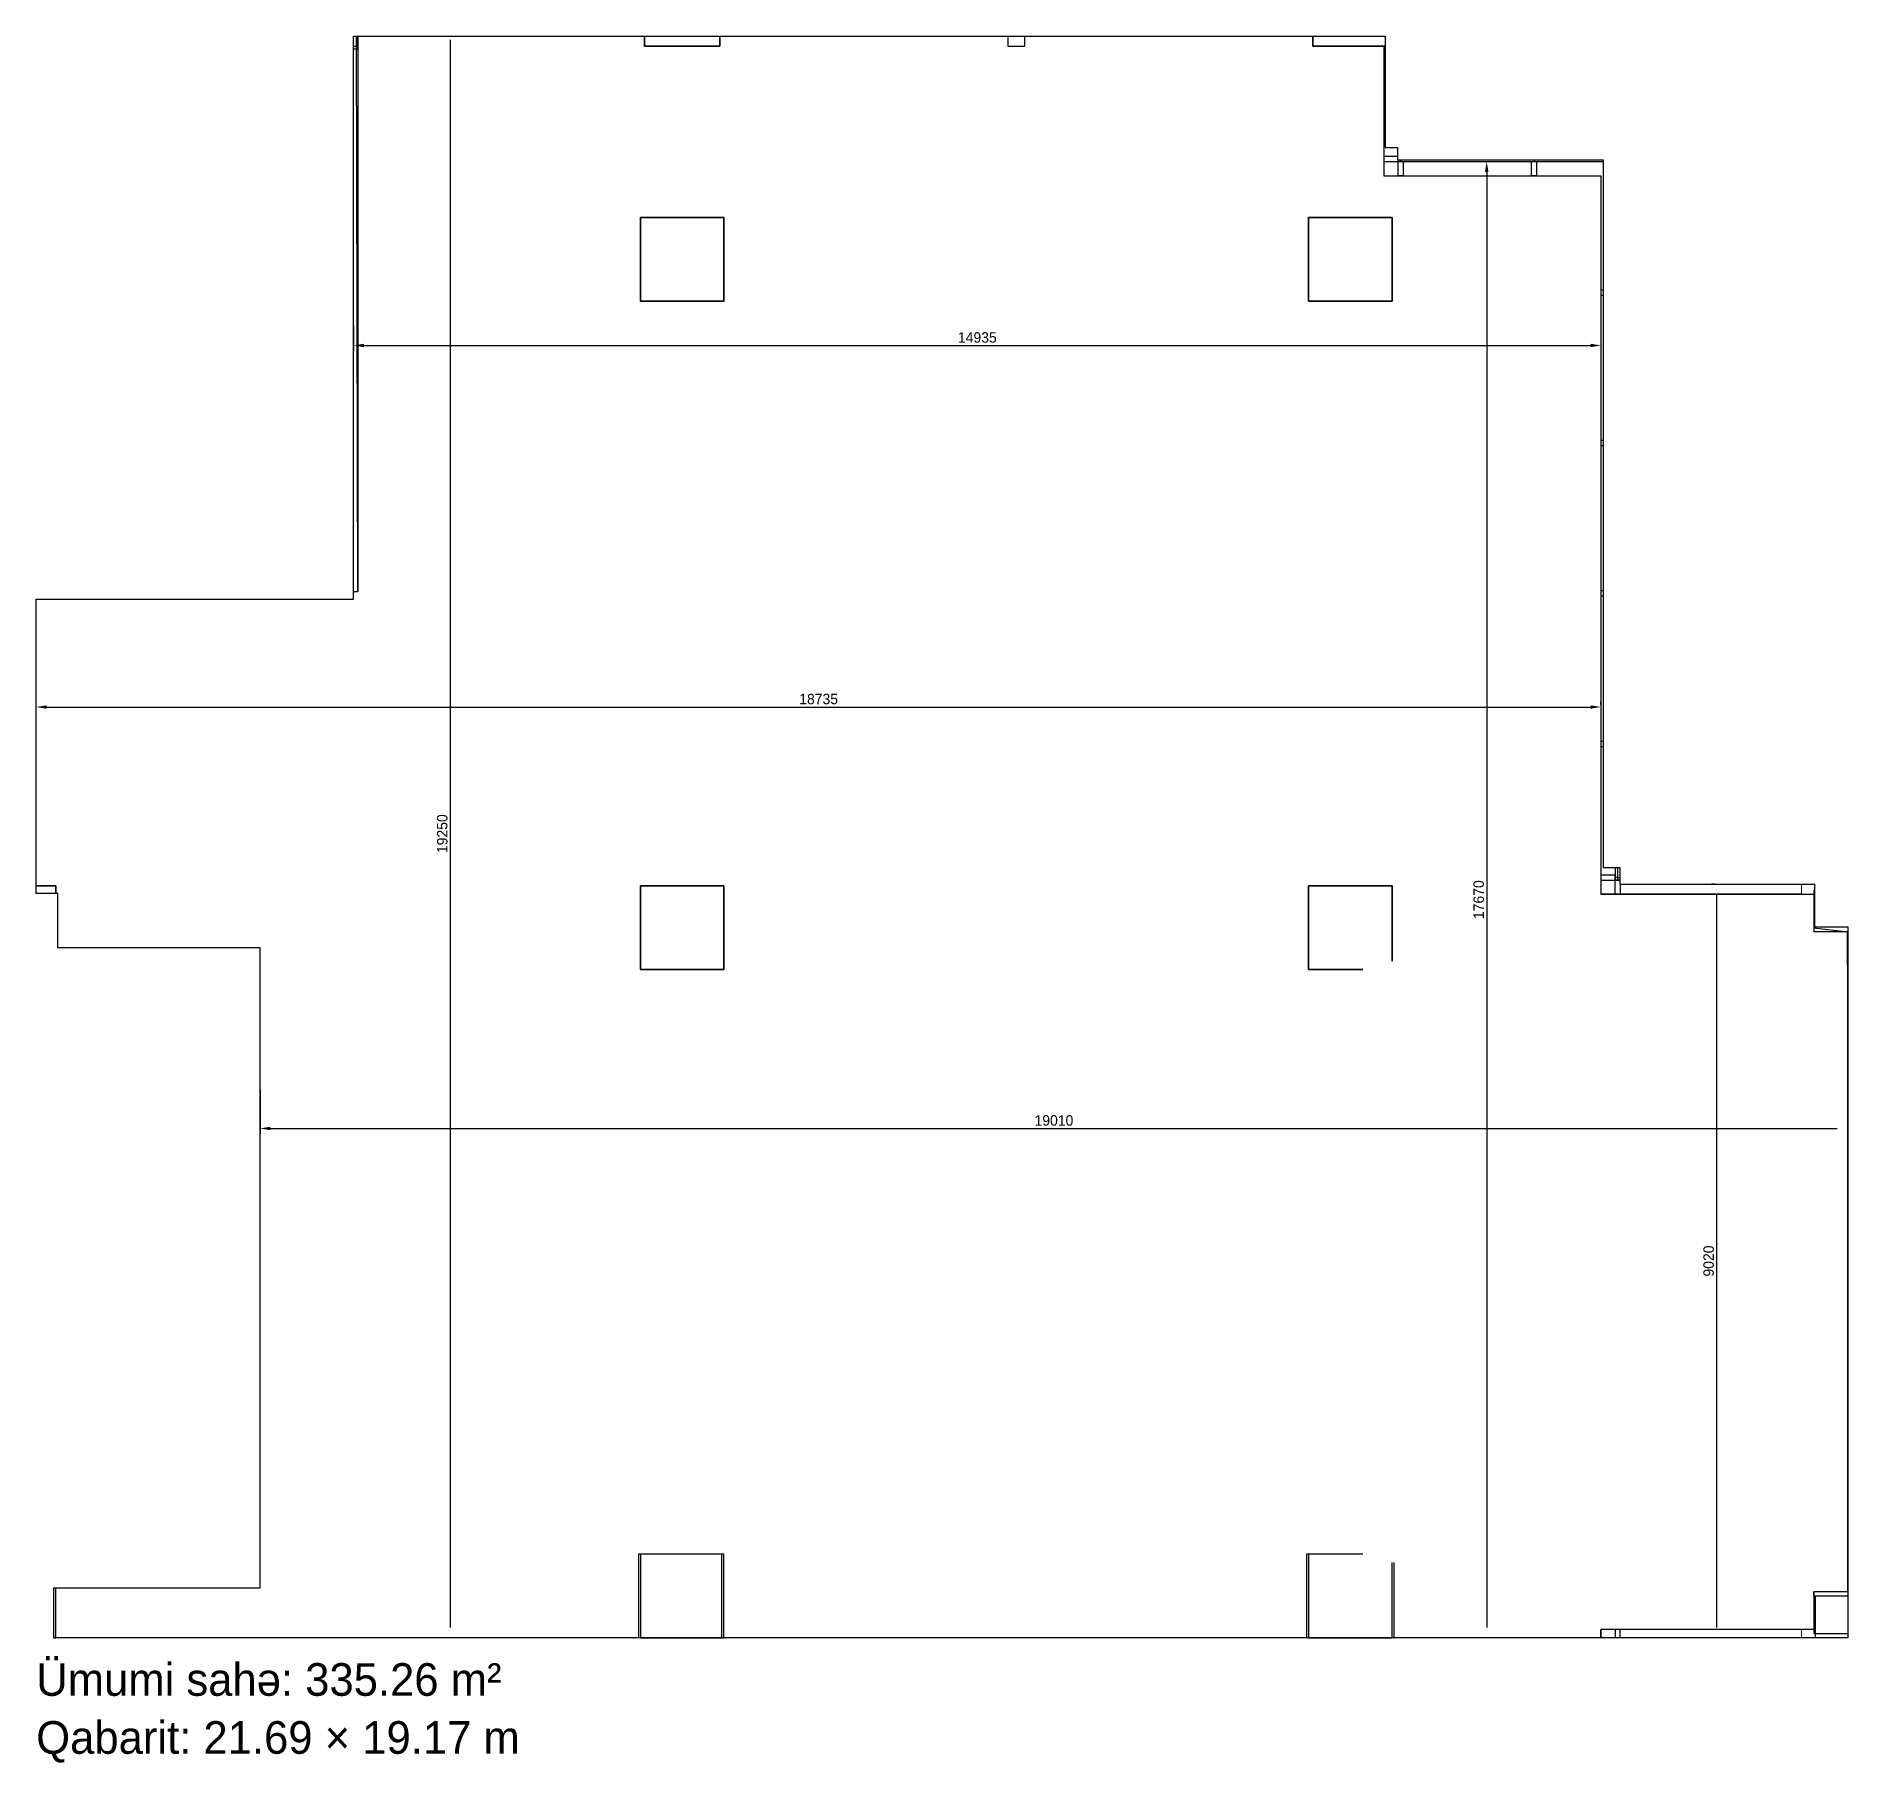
# Model space of a CAD drawing. Header units: millimetres. Extents: x 1391880 to 1413570, y -183107 to -162441.
import ezdxf

# ---------------------------------------------------------------- set-up
doc = ezdxf.new("R2010")
doc.units = ezdxf.units.MM
for name, color, linetype in [('metal', 7, 'Continuous'), ('OFFICE_BOUNDARY', 3, 'Continuous'), ('Pencere', 7, 'Continuous'), ('plita 2', 7, 'Continuous'), ('sutun1', 7, 'Continuous'), ('Tavan', 7, 'Continuous')]:
    doc.layers.add(name, color=color, linetype=linetype)
doc.layers.add('obl. keramogranit', color=138, linetype='Continuous', lineweight=18, true_color=0x005252)

msp = doc.modelspace()

# ---------------------------------------------------------------- linework, layer by layer
at = {"color": 18, "lineweight": -3, "true_color": 0x000000}
for p, q in [((1395680, -169181), (1395680, -162441)), ((1395680, -162441), (1408030, -162441)), ((1408030, -162441), (1408030, -163771)), ((1408030, -163771), (1408180, -163771)), ((1408180, -163771), (1408180, -163921)), ((1408180, -163921), (1410640, -163921)), ((1410640, -163921), (1410640, -172391)), ((1391880, -172701), (1391880, -169181)), ((1391880, -169181), (1395680, -169181)), ((1410640, -172391), (1410840, -172391)), ((1410840, -172391), (1410840, -172591)), ((1410840, -172591), (1413170, -172591)), ((1413170, -172591), (1413170, -173101)), ((1392140, -172701), (1391880, -172701)), ((1392140, -173351), (1392140, -172701)), ((1413170, -173101), (1413570, -173101)), ((1413570, -173101), (1413570, -181611)), ((1394560, -173351), (1392140, -173351)), ((1394560, -181011), (1394560, -173351)), ((1392090, -181611), (1392090, -181011)), ((1392090, -181011), (1394560, -181011)), ((1413570, -181611), (1392090, -181611))]:
    msp.add_line(p, q, dxfattribs=at)
at = {"color": 1, "lineweight": 30}
for p, q in [((1395680, -169181), (1395680, -162441)), ((1395680, -162441), (1408030, -162441)), ((1408030, -162441), (1408030, -163771)), ((1408030, -163771), (1408180, -163771)), ((1408180, -163771), (1408180, -163921)), ((1408180, -163921), (1410640, -163921)), ((1410640, -163921), (1410640, -172391)), ((1391880, -172701), (1391880, -169181)), ((1391880, -169181), (1395680, -169181)), ((1410640, -172391), (1410840, -172391)), ((1410840, -172391), (1410840, -172591)), ((1410840, -172591), (1413170, -172591)), ((1413170, -172591), (1413170, -173101)), ((1392140, -173351), (1392140, -172701)), ((1413170, -173101), (1413570, -173101)), ((1413570, -173101), (1413570, -181611)), ((1394560, -181011), (1394560, -173351)), ((1392090, -181611), (1392090, -181011)), ((1392090, -181011), (1394560, -181011))]:
    msp.add_line(p, q, dxfattribs=at)
at = {"color": 18, "lineweight": 30, "true_color": 0x000000}
for p, q in [((1395680, -169181), (1395680, -162441)), ((1395680, -162441), (1408030, -162441)), ((1408030, -162441), (1408030, -163771)), ((1408030, -163771), (1408180, -163771)), ((1408180, -163771), (1408180, -163921)), ((1408180, -163921), (1410640, -163921)), ((1410640, -163921), (1410640, -172391)), ((1391880, -172701), (1391880, -169181)), ((1391880, -169181), (1395680, -169181)), ((1410640, -172391), (1410840, -172391)), ((1410840, -172391), (1410840, -172591)), ((1410840, -172591), (1413170, -172591)), ((1413170, -172591), (1413170, -173101)), ((1392140, -172701), (1391880, -172701)), ((1392140, -173351), (1392140, -172701)), ((1413170, -173101), (1413570, -173101)), ((1413570, -173101), (1413570, -181611)), ((1394560, -173351), (1392140, -173351)), ((1394560, -181011), (1394560, -173351)), ((1392090, -181611), (1392090, -181011)), ((1392090, -181011), (1394560, -181011)), ((1413570, -181611), (1392090, -181611))]:
    msp.add_line(p, q, dxfattribs=at)
for p, q in [((1395730, -162591), (1395730, -162441)), ((1395730, -162441), (1399130, -162441)), ((1399130, -162441), (1400030, -162441)), ((1400030, -162441), (1407130, -162441)), ((1407130, -162441), (1408030, -162441)), ((1408030, -162441), (1408030, -163771)), ((1395680, -169181), (1395680, -162591)), ((1395680, -162591), (1395730, -162591)), ((1408030, -163771), (1408180, -163771)), ((1408180, -163771), (1408180, -163921)), ((1408180, -163921), (1410640, -163921)), ((1410640, -163921), (1410640, -172391)), ((1391880, -172701), (1391880, -169181)), ((1391880, -169181), (1395680, -169181)), ((1410640, -172391), (1410840, -172391)), ((1410840, -172391), (1410840, -172591)), ((1407115, -173611), (1407115, -172611)), ((1407115, -172611), (1408115, -172611)), ((1408115, -172611), (1408115, -173511)), ((1410840, -172591), (1413170, -172591)), ((1413170, -172591), (1413170, -173101)), ((1392140, -173351), (1392140, -172701)), ((1413170, -173101), (1413570, -173101)), ((1413570, -173101), (1413570, -173591)), ((1394560, -176691), (1394560, -173351)), ((1407765, -173611), (1407115, -173611)), ((1413570, -173591), (1413570, -176961)), ((1413570, -176961), (1413570, -177351)), ((1413570, -177351), (1413565, -180661)), ((1394560, -181011), (1394560, -177751)), ((1400090, -180611), (1399090, -180611)), ((1399090, -180611), (1399090, -181611)), ((1400090, -181611), (1400090, -180611)), ((1407765, -180611), (1407090, -180611)), ((1407090, -180611), (1407090, -181611)), ((1413565, -180661), (1413570, -181111)), ((1408140, -181611), (1408140, -180711)), ((1392090, -181611), (1392090, -181011)), ((1392090, -181011), (1394560, -181011)), ((1413570, -181111), (1413180, -181111)), ((1413180, -181111), (1413180, -181611))]:
    msp.add_line(p, q)
at = {"color": 18, "true_color": 0x000000}
for p, q in [((1395730, -162591), (1395730, -162441)), ((1395730, -162441), (1399130, -162441)), ((1399130, -162441), (1400030, -162441)), ((1400030, -162441), (1407130, -162441)), ((1407130, -162441), (1408030, -162441)), ((1408030, -162441), (1408030, -163771)), ((1395680, -169181), (1395680, -162591)), ((1395680, -162591), (1395730, -162591)), ((1408030, -163771), (1408180, -163771)), ((1408180, -163771), (1408180, -163921)), ((1408180, -163921), (1410640, -163921)), ((1410640, -163921), (1410640, -172391)), ((1391880, -172701), (1391880, -169181)), ((1391880, -169181), (1395680, -169181)), ((1410640, -172391), (1410840, -172391)), ((1410840, -172391), (1410840, -172591)), ((1410840, -172591), (1413170, -172591)), ((1413170, -172591), (1413170, -173101)), ((1392140, -172701), (1391880, -172701)), ((1392140, -173351), (1392140, -172701)), ((1413170, -173101), (1413570, -173101)), ((1413570, -173101), (1413570, -173591)), ((1394560, -173351), (1392140, -173351)), ((1394560, -176691), (1394560, -173351)), ((1413570, -173591), (1413570, -176961)), ((1413570, -176961), (1413570, -177351)), ((1413570, -177351), (1413565, -180661)), ((1394560, -181011), (1394560, -177751)), ((1400090, -180611), (1399090, -180611)), ((1399090, -180611), (1399090, -181611)), ((1400090, -181611), (1400090, -180611)), ((1407765, -180611), (1407090, -180611)), ((1407090, -180611), (1407090, -181611)), ((1413565, -180661), (1413570, -181111)), ((1408140, -181611), (1408140, -180711)), ((1392090, -181611), (1392090, -181011)), ((1392090, -181011), (1394560, -181011)), ((1413570, -181111), (1413180, -181111)), ((1413180, -181111), (1413180, -181611)), ((1399090, -181611), (1392090, -181611)), ((1407090, -181611), (1400090, -181611)), ((1410820, -181611), (1408140, -181611)), ((1413180, -181611), (1410820, -181611))]:
    msp.add_line(p, q, dxfattribs=at)
at = {"color": 0, "lineweight": -2, "transparency": 16777216}
for p, q in [((1396837, -162486), (1396837, -181486)), ((1408795, -163941), (1409309, -163941)), ((1409247, -164066), (1409247, -181486)), ((1410615, -165093), (1410615, -166205)), ((1395680, -165917), (1395680, -166205)), ((1395805, -166142), (1410490, -166142)), ((1391880, -170439), (1391880, -170408)), ((1392005, -170470), (1410490, -170470)), ((1410615, -170439), (1410615, -170408)), ((1412000, -172716), (1412000, -181486)), ((1394560, -175052), (1394560, -175577)), ((1394685, -175514), (1413445, -175514))]:
    msp.add_line(p, q, dxfattribs=at)
at = {"color": 0, "lineweight": -2}
for p, q in [((1411974, -172591), (1411938, -172591)), ((1413570, -175052), (1413570, -175577))]:
    msp.add_line(p, q, dxfattribs=at)
for points in [[(1400115, -165611), (1399115, -165611), (1399115, -164611), (1400115, -164611), (1400115, -165611)], [(1408115, -165611), (1407115, -165611), (1407115, -164611), (1408115, -164611), (1408115, -165611)], [(1400115, -173611), (1399115, -173611), (1399115, -172611), (1400115, -172611), (1400115, -173611)]]:
    msp.add_lwpolyline(points)
at = {"color": 0, "transparency": 16777216}
for points in [[(1409226, -164066), (1409268, -164066), (1409247, -163941)], [(1395805, -166122), (1395805, -166163), (1395680, -166142)], [(1410490, -166122), (1410490, -166163), (1410615, -166142)], [(1392005, -170450), (1392005, -170491), (1391880, -170470)], [(1410490, -170450), (1410490, -170491), (1410615, -170470)], [(1394685, -175493), (1394685, -175535), (1394560, -175514)]]:
    msp.add_solid(points, dxfattribs=at)
at = {"layer": 'metal'}
for p, q in [((1408180, -163881), (1408015, -163881)), ((1408015, -163881), (1408015, -163941)), ((1408015, -163941), (1408185, -163941)), ((1408185, -163941), (1408185, -163921)), ((1408215, -163921), (1408215, -163941)), ((1409815, -163921), (1409815, -163941)), ((1410640, -165481), (1410615, -165481)), ((1410615, -165481), (1410615, -165541)), ((1410615, -165541), (1410640, -165541)), ((1410640, -167281), (1410615, -167281)), ((1410615, -167281), (1410615, -167341)), ((1410615, -167341), (1410640, -167341)), ((1410640, -169081), (1410615, -169081)), ((1410615, -169081), (1410615, -169141)), ((1410615, -169141), (1410640, -169141)), ((1410640, -170881), (1410615, -170881)), ((1410615, -170881), (1410615, -170941)), ((1410615, -170941), (1410640, -170941)), ((1410815, -172511), (1410785, -172511)), ((1410785, -172711), (1410785, -172541)), ((1410785, -172541), (1410840, -172541)), ((1410815, -172511), (1410815, -172541)), ((1410845, -172591), (1410845, -172711)), ((1410845, -172711), (1410785, -172711)), ((1410845, -181511), (1410785, -181511)), ((1410785, -181511), (1410785, -181611)), ((1410845, -181611), (1410845, -181511))]:
    msp.add_line(p, q, dxfattribs=at)
for points in [[(1408245, -163941), (1408245, -164111), (1408185, -164111), (1408185, -163941)], [(1409845, -163941), (1409845, -164111), (1409785, -164111), (1409785, -163941)], [(1410785, -172481), (1410615, -172481), (1410615, -172541), (1410785, -172541)]]:
    msp.add_lwpolyline(points, close=True, dxfattribs=at)
at = {"layer": 'obl. keramogranit'}
for p, q in [((1408015, -162711), (1408015, -162561)), ((1408015, -162711), (1408030, -162711)), ((1413015, -172591), (1413015, -172711)), ((1413015, -172711), (1413165, -172711)), ((1413015, -181611), (1413015, -181511)), ((1413015, -181511), (1413165, -181511))]:
    msp.add_line(p, q, dxfattribs=at)
at = {"layer": 'OFFICE_BOUNDARY'}
msp.add_lwpolyline([(1391880, -169181), (1395680, -169181), (1395680, -162441), (1408030, -162441), (1408030, -163771), (1408180, -163771), (1408180, -163921), (1410640, -163921), (1410640, -172391), (1410840, -172391), (1410840, -172591), (1413170, -172591), (1413170, -173101), (1413570, -173101), (1413570, -181611), (1392090, -181611), (1392090, -181011), (1394560, -181011), (1394560, -173351), (1392140, -173351), (1392140, -172701), (1391880, -172701), (1391880, -169181)], close=True, dxfattribs=at)
at = {"layer": 'Pencere'}
for p, q in [((1408185, -163921), (1408185, -163941)), ((1408185, -163941), (1410640, -163941)), ((1410785, -172391), (1410785, -172541)), ((1410815, -172391), (1410815, -172511)), ((1410840, -172541), (1410785, -172541)), ((1410815, -172511), (1410840, -172511))]:
    msp.add_line(p, q, dxfattribs=at)
at = {"layer": 'plita 2'}
for p, q in [((1408015, -162661), (1408015, -164111)), ((1408015, -164111), (1410615, -164111)), ((1410615, -164111), (1410615, -172711)), ((1413015, -172711), (1410615, -172711)), ((1413015, -181511), (1410615, -181511)), ((1410615, -181611), (1410615, -181511))]:
    msp.add_line(p, q, dxfattribs=at)
at = {"layer": 'sutun1'}
for p, q in [((1395715, -162561), (1395715, -162441)), ((1399165, -162561), (1399165, -162441)), ((1400065, -162441), (1400065, -162561)), ((1403515, -162441), (1403515, -162561)), ((1403715, -162561), (1403715, -162441)), ((1407165, -162561), (1407165, -162441)), ((1395680, -162561), (1395715, -162561)), ((1400065, -162561), (1399165, -162561)), ((1403515, -162561), (1403715, -162561)), ((1408030, -162561), (1407165, -162561)), ((1391880, -172611), (1392115, -172611)), ((1392115, -172611), (1392115, -172701)), ((1408115, -172611), (1407115, -172611)), ((1407115, -172611), (1407115, -173611)), ((1408115, -173511), (1408115, -172611)), ((1413165, -172661), (1413165, -173161)), ((1413165, -172661), (1413170, -172661)), ((1413565, -173561), (1413565, -173161)), ((1407115, -173611), (1407765, -173611)), ((1413570, -173561), (1413565, -173561)), ((1413565, -177011), (1413565, -177211)), ((1413570, -177011), (1413565, -177011)), ((1413565, -177211), (1413570, -177211)), ((1407765, -180611), (1407115, -180611)), ((1407115, -180611), (1407115, -181611)), ((1413570, -180661), (1413565, -180661)), ((1413565, -180661), (1413565, -181061)), ((1408115, -181611), (1408115, -180711)), ((1392115, -181611), (1392115, -181011)), ((1413565, -181061), (1413165, -181061)), ((1413165, -181061), (1413165, -181561)), ((1413165, -181111), (1413165, -181061)), ((1392090, -181611), (1392115, -181611)), ((1407115, -181611), (1408115, -181611)), ((1413165, -181561), (1413570, -181561))]:
    msp.add_line(p, q, dxfattribs=at)
at = {"layer": 'sutun1', "color": 183}
for p, q in [((1395730, -169086), (1395715, -162441)), ((1399165, -162441), (1399165, -162561)), ((1400065, -162561), (1400065, -162441)), ((1403515, -162441), (1403515, -162561)), ((1403715, -162561), (1403715, -162441)), ((1407165, -162441), (1407165, -162561)), ((1399165, -162561), (1400065, -162561)), ((1403515, -162561), (1403715, -162561)), ((1407165, -162561), (1408015, -162561)), ((1408015, -162561), (1408015, -164111)), ((1408015, -164111), (1410615, -164111)), ((1410615, -164111), (1410615, -172711)), ((1395680, -169086), (1395730, -169086)), ((1392115, -172611), (1391880, -172611)), ((1392115, -172701), (1392115, -172611)), ((1410615, -172711), (1413165, -172711)), ((1413165, -172711), (1413165, -173111)), ((1413165, -173111), (1413565, -173161)), ((1413565, -173161), (1413565, -173561)), ((1413565, -173561), (1413565, -181061)), ((1392115, -181611), (1392115, -181011)), ((1413565, -181061), (1413165, -181061)), ((1413165, -181061), (1413165, -181511)), ((1413165, -181511), (1410615, -181511)), ((1410615, -181511), (1410615, -181611)), ((1392090, -181611), (1392115, -181611))]:
    msp.add_line(p, q, dxfattribs=at)
at = {"layer": 'sutun1'}
for points in [[(1399115, -165611), (1400115, -165611), (1400115, -164611), (1399115, -164611)], [(1407115, -165611), (1408115, -165611), (1408115, -164611), (1407115, -164611)], [(1399115, -173611), (1400115, -173611), (1400115, -172611), (1399115, -172611)], [(1399115, -181611), (1400115, -181611), (1400115, -180611), (1399115, -180611)]]:
    msp.add_lwpolyline(points, close=True, dxfattribs=at)
msp.add_lwpolyline([(1413565, -173161), (1413165, -173161)], dxfattribs=at)
at = {"layer": 'Tavan'}
for p in [(1395730, -162441), (1395680, -169086)]:
    msp.add_line(p, (1395730, -169086), dxfattribs=at)

# ---------------------------------------------------------------- texts
for s, p in [('Ümumi sahə: 335.26 m²', (1391880, -182305)), ('Qabarit: 21.69 × 19.17 m', (1391880, -182999))]:
    msp.add_text(s, height=390.42).set_placement(p)
at = {"color": 0, "transparency": 16777216, "char_height": 125, "attachment_point": 5}
for s, insert in [('14935', (1403148, -166047)), ('18735', (1401248, -170375)), ('19010', (1404065, -175419))]:
    msp.add_mtext(s, dxfattribs=dict(at, insert=insert))
at = {"color": 0, "transparency": 16777216, "char_height": 125, "attachment_point": 5, "rotation": 90}
for s, insert in [('19250', (1396742, -171986)), ('17670', (1409152, -172776)), ('9020', (1411905, -177101))]:
    msp.add_mtext(s, dxfattribs=dict(at, insert=insert))

doc.saveas('drawing.dxf')
